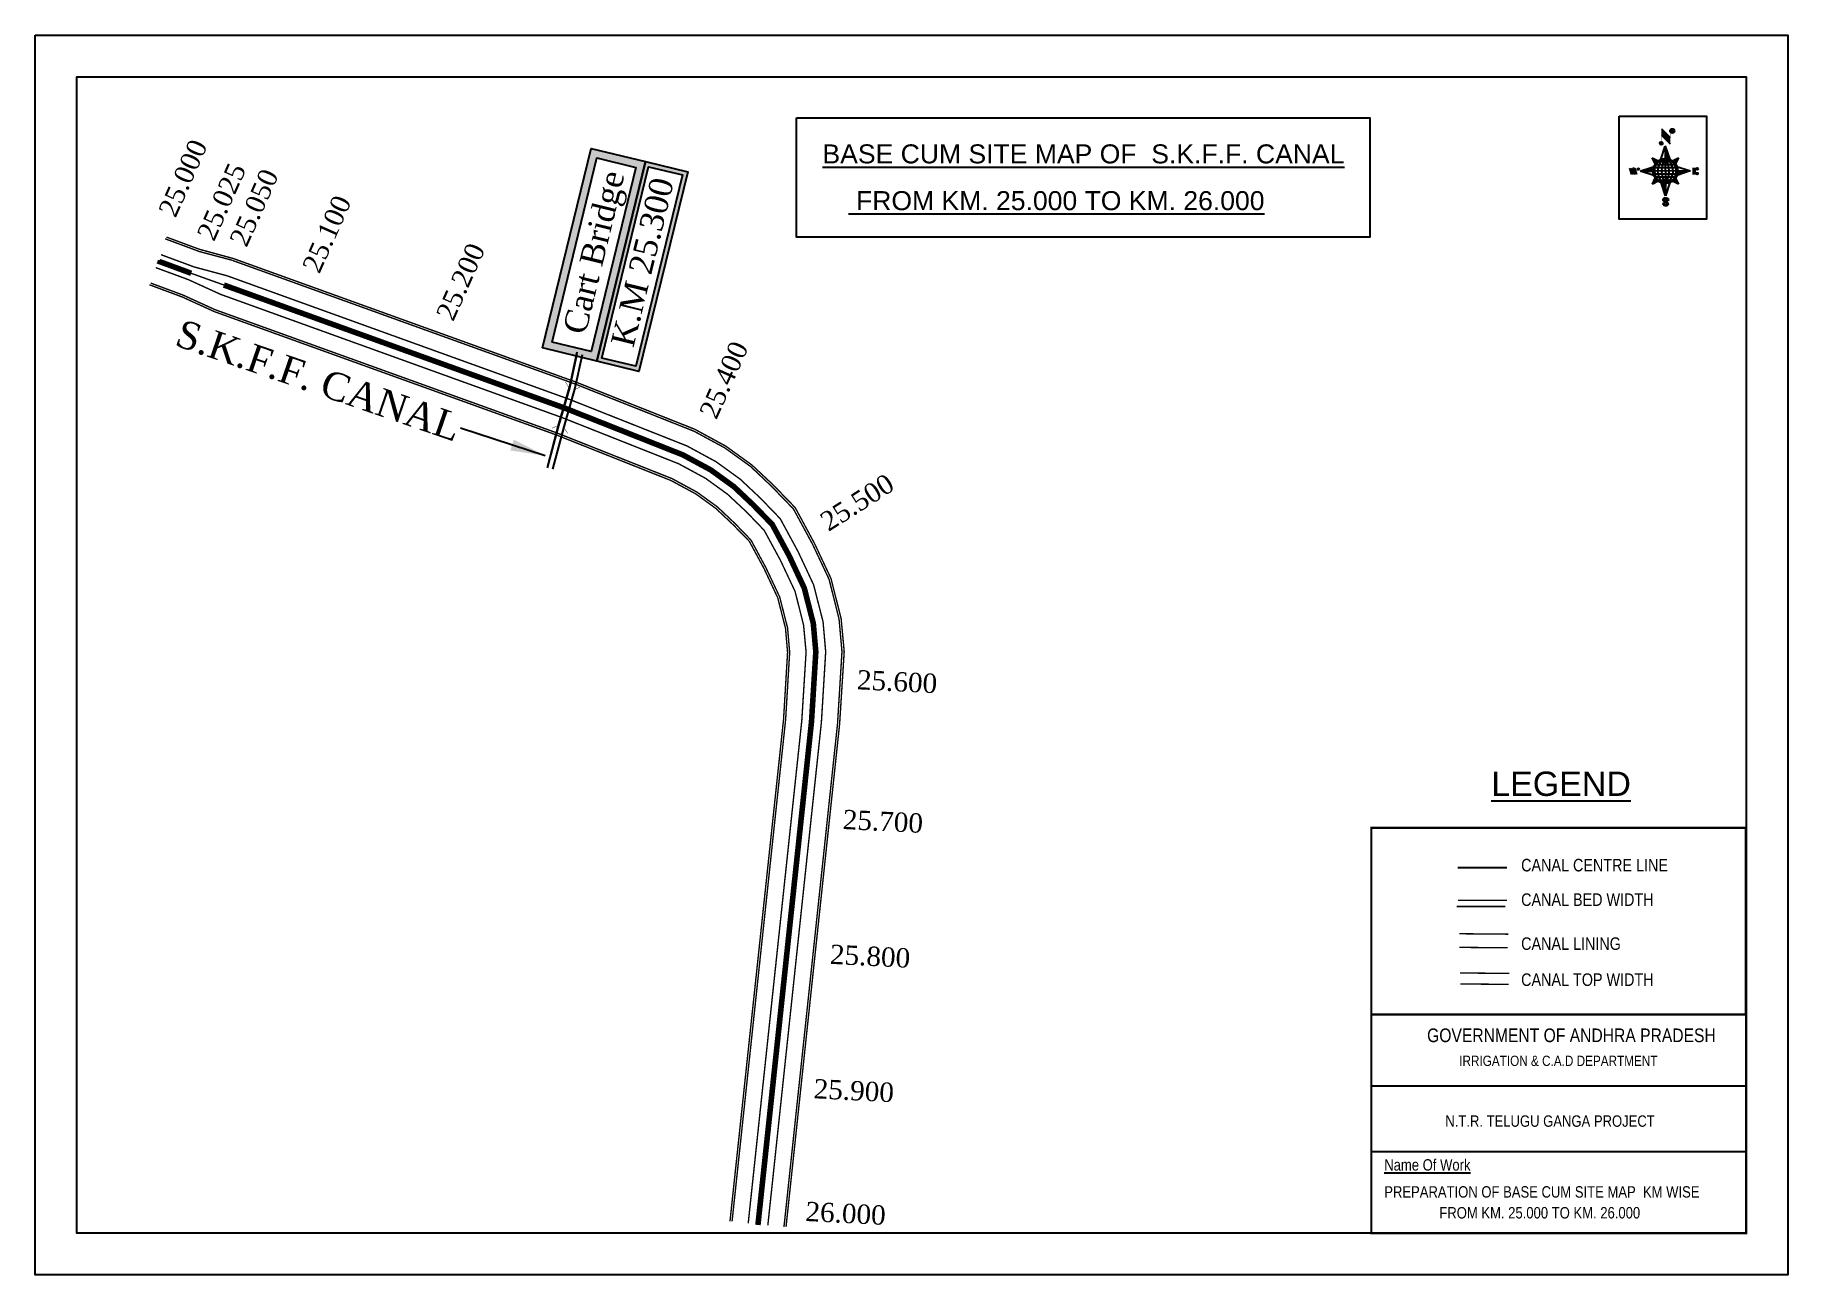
# Model space of a CAD drawing. Header units: inches. Extents: x 15 to 1275, y 8 to 899.
import ezdxf
from ezdxf.enums import TextEntityAlignment as Align

# ---------------------------------------------------------------- set-up
doc = ezdxf.new("R2010")
doc.units = ezdxf.units.IN
doc.header["$MEASUREMENT"] = 0
doc.linetypes.add('ACAD_ISO03W100', pattern=[30, 12, -18])
for name, color, linetype in [('AQUADUCT', 1, 'Continuous'), ('bed with', 5, 'Continuous'), ('BLOCK', 7, 'Continuous'), ('bord', 1, 'Continuous'), ('C LINE COO', 6, 'Continuous'), ('cahnige', 7, 'Continuous'), ('FRAME 025', 7, 'Continuous'), ('laying', 4, 'Continuous'), ('lining', 4, 'Continuous'), ('ROAD', 6, 'Continuous'), ('SLB', 11, 'Continuous'), ('TABLE', 7, 'Continuous'), ('TEXT', 7, 'Continuous'), ('TITLEBLOCK', 7, 'Continuous'), ('top of bund', 1, 'Continuous'), ('V', 6, 'Continuous'), ('ZSTU', 7, 'Continuous')]:
    doc.layers.add(name, color=color, linetype=linetype)
doc.styles.add('5mm', font='times.ttf', dxfattribs={"height": 3})
doc.styles.add('A', font='arial.ttf')
doc.styles.add('ARIALN', font='ARIALN.TTF')
doc.styles.get("Standard").update_dxf_attribs({"font": 'arial.ttf'})
doc.dimstyles.get("Standard").update_dxf_attribs({"dimtxt": 0.18, "dimasz": 0.18, "dimexe": 0.18, "dimexo": 0.0625, "dimgap": 0.09, "dimtad": 0, "dimtih": 1, "dimtoh": 1, "dimdec": 4, "dimzin": 0, "dimdsep": 46, "dimtxsty": 'Standard', "dimcen": 0.09, "dimadec": 0, "dimazin": 0, "dimtfac": 1, "dimtdec": 4, "dimtofl": 0, "dimtmove": 0, "dimatfit": 3, "dimfxl": 1, "dimtolj": 1, "dimtzin": 0, "dimarcsym": 0})
pattern_1 = [(267.297113149, (-8720374.938, 50637915.138), (10.5367255337, -0.497431438), [])]
pattern_2 = [(357.297113149, (-8720374.938, 50637915.138), (0.497431438, 10.5367255337), [])]

# ---------------------------------------------------------------- blocks, each defined once
blk = doc.blocks.new('FGDFGDFG6YURT')
at = {"layer": 'ROAD', "color": 1, "linetype": 'Continuous', "lineweight": 25}
for points in [[(386103.5, 1482907.4, 0), (386134.5, 1482913, 0), (386162.3, 1482917.4, 0), (386187, 1482923.1, 0)], [(386104.2, 1482903.5, 0), (386135.2, 1482909.2, 0), (386163.1, 1482913.6, 0), (386187.9, 1482919.3, 0)], [(386104.3, 1482907.7, 0), (386135.3, 1482913.3, 0), (386163.2, 1482917.7, 0), (386188, 1482923.4, 0)]]:
    blk.add_polyline3d(points, dxfattribs=at)
at = {"layer": 'SLB'}
for points, const_width in [([(386161.8, 1482917.9), (386162.2, 1482917.9), (386164.8, 1482922)], 0.3), ([(386134.6, 1482913.4), (386134.2, 1482913.4), (386130.6, 1482916.6)], 0.3), ([(386134.8, 1482908.7), (386134.5, 1482908.7), (386131.9, 1482904.6)], 0.3), ([(386134.6, 1482913.4), (386148.2, 1482915.4), (386161.8, 1482917.9)], 0.5), ([(386161.9, 1482914.1), (386148.3, 1482911.6), (386134.8, 1482908.7)], 0.5), ([(386162, 1482918.2), (386148.4, 1482915.7), (386134.9, 1482912.9)], 0.5), ([(386161.9, 1482914.1), (386162.2, 1482914), (386165.9, 1482910.9)], 0.3)]:
    blk.add_lwpolyline(points, dxfattribs=dict(at, const_width=const_width))
blk = doc.blocks.new('*X4')
at = {"color": 0, "linetype": 'Continuous'}
for p, q in [((6321.6, 240.5), (6322.3, 241.2)), ((6321.6, 240.3), (6322.3, 241)), ((6321.6, 240.1), (6322.3, 240.8)), ((6321.6, 239.9), (6322.4, 240.7)), ((6321.6, 239.8), (6322.4, 240.6)), ((6321.6, 239.6), (6322.5, 240.5)), ((6321.6, 239.4), (6322.5, 240.3)), ((6321.6, 239.2), (6322.6, 240.2)), ((6321.7, 239.1), (6322.6, 240.1)), ((6321.8, 240.8), (6322.4, 241.4)), ((6321.8, 239), (6322.7, 240)), ((6321.8, 239), (6322.8, 239.9)), ((6321.9, 238.9), (6322.9, 239.8)), ((6322, 238.8), (6323, 239.7)), ((6322.1, 241.3), (6322.4, 241.6)), ((6322.1, 238.7), (6323.1, 239.6)), ((6322.2, 238.6), (6323.1, 239.6)), ((6322.3, 238.5), (6323.2, 239.5)), ((6322.4, 238.5), (6323.3, 239.4)), ((6322.5, 238.4), (6323.4, 239.3)), ((6322.7, 238.4), (6323.6, 239.3)), ((6322.8, 238.3), (6323.7, 239.2)), ((6322.9, 238.3), (6323.8, 239.1)), ((6323.1, 238.2), (6323.9, 239.1)), ((6323.2, 238.2), (6324, 239)), ((6323.3, 238.2), (6324.2, 239)), ((6323.5, 238.1), (6324.3, 238.9)), ((6323.7, 238.1), (6324.4, 238.9)), ((6323.8, 238.1), (6324.6, 238.8)), ((6324.1, 238.2), (6324.7, 238.8)), ((6324.3, 238.3), (6324.9, 238.8)), ((6324.6, 238.3), (6325.1, 238.8)), ((6324.8, 238.4), (6325.2, 238.8)), ((6325.1, 238.5), (6325.4, 238.8)), ((6325.4, 238.6), (6325.6, 238.8))]:
    blk.add_line(p, q, dxfattribs=at)
blk = doc.blocks.new('*X3')
at = {"color": 0, "linetype": 'Continuous'}
for p, q in [((6324.4, 240.3), (6324.5, 240.4)), ((6324.6, 240.3), (6324.8, 240.5)), ((6324.7, 240.2), (6325, 240.5)), ((6324.8, 240.2), (6325.2, 240.6)), ((6325, 240.1), (6325.5, 240.6)), ((6325.1, 240.1), (6325.6, 240.6)), ((6325.2, 240), (6325.8, 240.6)), ((6325.3, 240), (6326, 240.6)), ((6325.4, 239.9), (6326.1, 240.6)), ((6325.5, 239.8), (6326.2, 240.5)), ((6325.6, 239.8), (6326.3, 240.5)), ((6325.7, 239.7), (6326.5, 240.4)), ((6325.9, 239.6), (6326.6, 240.3)), ((6326, 239.5), (6326.7, 240.3)), ((6326, 239.4), (6326.8, 240.2)), ((6326.1, 239.3), (6327, 240.2)), ((6326.2, 239.3), (6327.1, 240.1)), ((6326.3, 239.2), (6327.1, 240)), ((6326.4, 239.1), (6327.2, 239.9)), ((6326.5, 239), (6327.3, 239.8)), ((6326.5, 238.9), (6327.4, 239.7)), ((6326.6, 238.8), (6327.5, 239.6)), ((6326.7, 238.7), (6327.5, 239.5)), ((6326.8, 238.6), (6327.6, 239.4)), ((6326.8, 238.5), (6327.7, 239.3)), ((6326.8, 236.5), (6327.4, 237)), ((6326.9, 238.3), (6327.8, 239.2)), ((6326.9, 238.2), (6327.9, 239.1)), ((6326.9, 236.8), (6327.6, 237.4)), ((6327, 238.1), (6327.8, 239)), ((6327, 237.9), (6327.8, 238.8)), ((6327, 237.8), (6327.8, 238.6)), ((6327, 237.6), (6327.8, 238.4)), ((6327, 237.4), (6327.8, 238.2)), ((6327, 237.3), (6327.8, 238)), ((6327, 237.1), (6327.8, 237.9))]:
    blk.add_line(p, q, dxfattribs=at)
blk = doc.blocks.new('H')
at = {"layer": 'bord', "extrusion": (0.000427885, 0.004792, 0.999988)}
h = blk.add_hatch(dxfattribs=at)
h.set_pattern_fill('LINE', color=8, scale=84.387686, angle=-2.7029, style=0)
h.set_pattern_definition(pattern_2)
h.paths.add_polyline_path([(-492, 786, -0.090992), (-448, 775), (-486, 912)])
h = blk.add_hatch(dxfattribs=at)
h.set_pattern_fill('LINE', color=8, scale=84.387686, angle=-92.7029, style=0)
h.set_pattern_definition(pattern_1)
h.paths.add_polyline_path([(-625, 665, -0.090992), (-615, 710), (-751, 671)])
h = blk.add_hatch(dxfattribs=at)
h.set_pattern_fill('LINE', color=8, scale=84.387686, angle=-92.7029, style=0)
h.set_pattern_definition(pattern_1)
h.paths.add_polyline_path([(-246, 647), (-372, 653, -0.090992), (-382, 609)])
h = blk.add_hatch(dxfattribs=at)
h.set_pattern_fill('LINE', color=8, scale=84.387686, angle=-2.7029, style=0)
h.set_pattern_definition(pattern_2)
h.paths.add_polyline_path([(-504, 533, -0.090992), (-549, 543), (-510, 406)])
for p, q in [((-516, 1087, -1217), (-432, 994, -1217)), ((-538, 774, -1216), (-487, 906, -1216)), ((-519, 1020, -1217), (-435, 927, -1216)), ((-487, 906, -1216), (-493, 780, -1216)), ((-487, 906, -1216), (-448, 769, -1216)), ((-627, 794, -1216), (-567, 760, -1216)), ((-627, 794, -1216), (-584, 747, -1215)), ((-599, 731, -1215), (-627, 794, -1216)), ((-421, 753, -1216), (-359, 781, -1216)), ((-359, 781, -1216), (-405, 739, -1216)), ((-359, 781, -1216), (-392, 721, -1215)), ((-865, 701, -1215), (-847, 638, -1215)), ((-847, 700, -1215), (-829, 637, -1215)), ((-829, 699, -1215), (-811, 636, -1215)), ((-829, 699, -1215), (-811, 698, -1215)), ((-811, 698, -1215), (-794, 635, -1215)), ((-752, 665, -1215), (-615, 704, -1215)), ((-752, 665, -1215), (-625, 659, -1215)), ((-619, 614, -1215), (-752, 665, -1215)), ((-639, 526, -1214), (-606, 585, -1215)), ((-639, 526, -1214), (-593, 568, -1215)), ((-577, 553, -1215), (-639, 526, -1214)), ((-371, 513, -1214), (-431, 546, -1215)), ((-371, 513, -1214), (-414, 560, -1215)), ((-399, 576, -1215), (-371, 513, -1214)), ((-246, 641, -1215), (-383, 603, -1215)), ((-379, 693, -1215), (-246, 641, -1215)), ((-373, 647, -1215), (-246, 641, -1215)), ((-213, 669, -1215), (-217, 601, -1215)), ((-197, 600, -1215), (-194, 668, -1215)), ((-511, 400, -1214), (-549, 537, -1214)), ((-460, 533, -1215), (-511, 400, -1214)), ((-505, 527, -1214), (-511, 400, -1214))]:
    blk.add_line(p, q, dxfattribs=at)
at = {"layer": 'bord', "color": 8, "linetype": 'ByBlock', "extrusion": (0.000427885, 0.004792, 0.999988)}
for p, q in [((-386, 711, -1215), (-605, 722, -1215)), ((-411, 744, -1216), (-578, 752, -1216)), ((-493, 780, -1216), (-505, 527, -1214)), ((-373, 647, -1215), (-625, 659, -1215)), ((-378, 616, -1215), (-623, 628, -1215)), ((-375, 679, -1215), (-620, 691, -1215)), ((-392, 585, -1215), (-611, 595, -1215)), ((-420, 555, -1215), (-587, 562, -1215))]:
    blk.add_line(p, q, dxfattribs=at)
at = {"layer": 'bord', "extrusion": (0.000427885, 0.004792, 0.999988), "elevation": -1212}
for points, const_width in [([(-522, 960), (-516, 1093)], 1.61), ([(-434, 933), (-428, 1066)], 1.61), ([(-870, 707), (-846, 706)], 0.642), ([(-829, 643), (-855, 644)], 0.642), ([(-829, 643), (-821, 678)], 0.642), ([(-811, 642), (-784, 641)], 0.642), ([(-793, 641), (-782, 694)], 0.642), ([(-177, 605), (-226, 607)], 0.706), ([(-223, 676), (-174, 673)], 0.706), ([(-195, 645), (-185, 644)], 0.706)]:
    blk.add_lwpolyline(points, dxfattribs=dict(at, const_width=const_width))
for points, const_width in [([(-414, 1073, 1), (-398, 1058, 1)], 22.3), ([(-530, 950, 1), (-520, 939, 1)], 14.8), ([(-776, 697, 1), (-769, 690, 1)], 8.9), ([(-180, 618, 1), (-173, 611, 1)], 9.79), ([(-178, 667, 1), (-171, 660, 1)], 9.79), ([(-490, 362, 1), (-498, 369, 1)], 11.1), ([(-525, 322, 1), (-533, 329, 1)], 11.1)]:
    blk.add_lwpolyline(points, format="xyb", close=True, dxfattribs=dict(at, const_width=const_width))
for points in [[(-537, 317), (-531, 310), (-520, 307), (-505, 307), (-494, 310), (-486, 318), (-487, 326), (-491, 333), (-494, 336), (-503, 341), (-522, 347), (-530, 352), (-534, 355), (-537, 363), (-537, 373), (-530, 381), (-520, 384), (-504, 384), (-493, 380), (-487, 373)], [(-522, 348), (-526, 354), (-528, 361), (-528, 371), (-526, 375), (-521, 381), (-515, 384)], [(-505, 307), (-499, 312), (-497, 319), (-497, 327), (-501, 335), (-509, 343)]]:
    blk.add_lwpolyline(points, dxfattribs=at)
at = {"layer": 'bord', "extrusion": (0.000427885, 0.004792, 0.999988)}
for centre, radius in [((-406, 1065, -1212), 22.3), ((-525, 944, -1212), 14.8), ((-498, 659, -1212), 127), ((-773, 694, -1212), 8.9), ((-177, 615, -1212), 9.79), ((-174, 663, -1212), 9.79), ((-494, 365, -1212), 11.1), ((-529, 325, -1212), 11.1)]:
    blk.add_circle(centre, radius, dxfattribs=at)
at = {"layer": 'bord', "color": 8, "linetype": 'ByBlock', "extrusion": (0.000427885, 0.004792, 0.999988)}
for centre, radius, start, end in [((-482, 658, -1212), 128, 94.9254, 259.6691), ((-437, 656, -1212), 141, 113.2864, 241.308), ((-316, 651, -1212), 222, 142.5892, 212.0053), ((-560, 662, -1212), 141, 293.2864, 61.308), ((-681, 668, -1212), 222, 322.5892, 32.0053), ((-515, 660, -1212), 128, 274.9254, 79.6691)]:
    blk.add_arc(centre, radius, start, end, dxfattribs=at)
at = {"layer": 'bord', "extrusion": (0.000427885, 0.004792, 0.999988)}
for points in [[(-516, 1093, -1212), (-431, 1000, -1212), (-519, 1026, -1212), (-434, 933, -1212)], [(-864, 707, -1212), (-846, 706, -1212), (-846, 644, -1212), (-829, 643, -1212)], [(-829, 705, -1212), (-811, 704, -1212), (-811, 642, -1212), (-793, 641, -1212)], [(-193, 674, -1212), (-197, 606, -1212), (-213, 675, -1212), (-216, 607, -1212)]]:
    blk.add_solid(points, dxfattribs=at)
at = {"layer": 'bord', "extrusion": (0.000427885, 0.004792, 0.999988), "xscale": 7.977342409717546, "yscale": 7.977342408231451, "zscale": 7.977342408476333, "rotation": 138.0840426661453}
for name, p in [('*X3', (38301, -31929, -1212)), ('*X4', (38314, -31951, -1212))]:
    blk.add_blockref(name, p, dxfattribs=at)
blk = doc.blocks.new('KKKK')
at = {"layer": 'cahnige', "color": 1, "style": '5mm'}
blk.add_text('S.K.F.F. CANAL', height=20, rotation=19.1758, dxfattribs=at).set_placement((317677.4, 1602113.8))
at = {"layer": 'ZSTU', "color": 1}
blk.add_leader([(317936.6, 1602216.4), (317876.5, 1602194.2)], dimstyle='Standard', override={"dimasz": 25, "dimgap": 0.09, "dimtad": 0}, dxfattribs=at)

msp = doc.modelspace()

# ---------------------------------------------------------------- hatches: boundary and pattern name
at = {"layer": 'C LINE COO'}
h = msp.add_hatch(color=135, dxfattribs=at)
h.set_gradient(color1=(141, 177, 78), color2=(107, 135, 59), one_color=1, tint=0.38)
h.paths.add_polyline_path([(387.1, 678.4), (419.4, 810.7), (447.4, 803.9), (415.1, 671.6)], flags=16)
h.paths.add_polyline_path([(380.2, 674.2), (415.2, 817.6), (454.3, 808.1), (419.3, 664.7)])
h = msp.add_hatch(color=200, dxfattribs=at)
h.paths.add_polyline_path([(422.9, 666.9), (456.5, 804.4), (480.9, 798.5), (447.3, 661)], flags=16)
h.paths.add_polyline_path([(419.3, 664.7), (454.3, 808.1), (484.6, 800.7), (449.6, 657.3)])

# ---------------------------------------------------------------- linework, layer by layer
at = {"linetype": 'ByBlock'}
for points in [[(15.5, 899), (1275.5, 899), (1275.5, 8), (15.5, 8)], [(1245.5, 38), (45.5, 38), (45.5, 869), (1245.5, 869)]]:
    msp.add_lwpolyline(points, close=True, dxfattribs=at)
at = {"linetype": 'ByBlock', "elevation": -0.1}
msp.add_lwpolyline([(1154.2, 840.8), (1216.9, 840.8), (1216.9, 766.7), (1154.2, 766.7)], close=True, dxfattribs=at)
at = {"layer": 'bed with', "const_width": 1}
for points in [[(126, 723.1), (123.7, 724), (102.5, 731.8), (102.2, 731.9)], [(129.4, 732.5), (127.1, 733.4), (106, 741.2), (105.9, 741.2)], [(542.2, 43.6), (580.7, 405), (583.8, 455.8), (581.9, 477.4), (575.1, 504), (563.9, 527.9), (551.1, 551.5), (536.7, 566.4), (522.3, 579.9), (505, 592.4), (484.2, 603.7), (399.4, 637.3), (153.6, 726)], [(528.1, 45.1), (566.6, 406.1), (569.7, 455.6), (567.9, 475), (561.8, 499.2), (551.3, 521.5), (539.6, 543.1), (526.8, 556.4), (513.3, 569), (497.4, 580.5), (478.2, 590.9), (394.4, 624.1), (148.8, 712.7)], [(1073.5, 277.2), (1070.4, 277.3), (1038.2, 277.2)], [(1072.4, 272.8), (1070.3, 272.8), (1037.6, 272.8), (1037.3, 272.8)]]:
    msp.add_lwpolyline(points, dxfattribs=at)
at = {"layer": 'BLOCK', "color": 4}
for p in [(104.2, 736.5), (201, 701.4), (297.8, 666.5), (485.6, 594.9), (555.5, 528.7), (575.4, 434.5), (566.3, 336.8), (555.9, 239.3), (545.5, 141.8)]:
    msp.add_point(p, dxfattribs=at)
at = {"layer": 'C LINE COO', "color": 105}
for points in [[(380.2, 674.2), (415.2, 817.6), (454.3, 808.1), (419.3, 664.7)], [(387.1, 678.4), (419.4, 810.7), (447.4, 803.9), (415.1, 671.6)]]:
    msp.add_lwpolyline(points, close=True, dxfattribs=at)
at = {"layer": 'C LINE COO', "linetype": 'ACAD_ISO03W100', "ltscale": 0.05, "const_width": 1}
for points in [[(157.5, 737.1), (133.4, 743.5)], [(158.1, 738.4), (133.9, 745)], [(153.6, 726), (129.4, 732.5)], [(148.8, 712.7), (126, 723.1)], [(151.2, 719.4), (127.7, 727.8)], [(144.3, 700.3), (121.5, 710.7)], [(144.8, 701.7), (122, 712.1)]]:
    msp.add_lwpolyline(points, dxfattribs=at)
at = {"layer": 'C LINE COO', "const_width": 4}
for points in [[(127.7, 727.8), (125.4, 728.7), (104.2, 736.5), (104.1, 736.6)], [(535.1, 43.9), (573.6, 405.5), (576.7, 455.7), (574.9, 476.2), (568.4, 501.6), (557.6, 524.7), (545.4, 547.3), (531.7, 561.4), (517.8, 574.5), (501.2, 586.5), (481.2, 597.3), (396.9, 630.7), (151.2, 719.4)]]:
    msp.add_lwpolyline(points, dxfattribs=at)
at = {"layer": 'C LINE COO'}
msp.add_point((397.5, 630.5), dxfattribs=at)
at = {"layer": 'FRAME 025', "lineweight": -3, "const_width": 1.64}
for points in [[(976, 329.3), (1245.1, 329.3), (1245.1, 195.1), (976, 195.1)], [(976, 195.1), (1245.5, 195.1), (1245.5, 38), (976, 38)]]:
    msp.add_lwpolyline(points, close=True, dxfattribs=at)
for points in [[(976, 143.8), (1245.5, 143.8)], [(976, 96.6), (1245.5, 96.6)], [(976, 38), (1245.5, 38)]]:
    msp.add_lwpolyline(points, dxfattribs=at)
at = {"layer": 'lining', "const_width": 1}
for points in [[(133.4, 743.5), (131.1, 744.4), (110.1, 752.2), (108.9, 752.6)], [(553.8, 42.4), (592.3, 404), (595.5, 455.9), (593.4, 479.4), (586.2, 508), (574.3, 533.2), (560.6, 558.5), (544.9, 574.7), (529.8, 589), (511.2, 602.4), (489.2, 614.3), (403.6, 648.3), (157.6, 737)], [(122, 712.1), (119.6, 713), (98.6, 720.8)], [(516.5, 46.5), (555, 407.1), (557.9, 455.4), (556.4, 473), (550.7, 495.3), (540.8, 516.3), (530.1, 536.1), (518.6, 548), (505.9, 560), (491.2, 570.6), (473.3, 580.3), (390.3, 613.2), (144.8, 701.7)], [(1039.2, 253.2), (1063.9, 253), (1074.6, 252.9)], [(1039.2, 243.4), (1066, 243.2), (1074.1, 243.1)]]:
    msp.add_lwpolyline(points, dxfattribs=at)
at = {"layer": 'top of bund', "color": 1, "const_width": 1}
for points in [[(133.9, 745), (131.6, 745.8), (110.6, 753.6), (109.9, 753.8)], [(555.3, 42.6), (593.8, 403.8), (597.1, 456), (594.9, 479.6), (587.6, 508.5), (575.7, 533.8), (561.9, 559.4), (546, 575.8), (530.7, 590.1), (512, 603.6), (489.8, 615.7), (404.1, 649.7), (158.1, 738.4)], [(121.5, 710.7), (119.1, 711.6), (97.9, 719.5), (97.7, 719.5)], [(515, 46.5), (553.5, 407.2), (556.4, 455.4), (554.9, 472.8), (549.3, 494.7), (539.5, 515.6), (528.9, 535.2), (517.5, 546.9), (504.9, 558.8), (490.4, 569.3), (472.6, 578.9), (389.8, 611.8), (144.3, 700.3)]]:
    msp.add_lwpolyline(points, dxfattribs=at)
at = {"layer": 'top of bund', "const_width": 1}
for points in [[(1039.8, 225), (1064.3, 224.8), (1075.2, 224.7)], [(1074.8, 216.8), (1066.8, 216.9), (1039.9, 217.1)]]:
    msp.add_lwpolyline(points, dxfattribs=at)
at = {"layer": 'V', "color": 6, "const_width": 0.229}
msp.add_lwpolyline([(1073.4, 300.8), (1070.8, 300.9), (1038.2, 300.8)], dxfattribs=at)
at = {"layer": 'V', "color": 6}
msp.add_lwpolyline([(1038.2, 300.8), (1073.4, 300.8)], dxfattribs=at)
at = {"layer": 'ZSTU'}
msp.add_lwpolyline([(562.8, 839.6), (975, 839.6), (975, 753.8), (562.8, 753.8)], close=True, dxfattribs=at)
at = {"layer": 'ZSTU', "color": 200}
for points in [[(419.3, 664.7), (454.3, 808.1), (484.6, 800.7), (449.6, 657.3)], [(422.9, 666.9), (456.5, 804.4), (480.9, 798.5), (447.3, 661)]]:
    msp.add_lwpolyline(points, close=True, dxfattribs=at)

# ---------------------------------------------------------------- block references
at = {"layer": 'AQUADUCT', "color": 1, "xscale": 0.0703495379661093, "yscale": 0.07034953800030053, "zscale": 0.07034953795990817, "rotation": 3.078330607406165}
msp.add_blockref('H', (1224.9, 757.3, 85.4), dxfattribs=at)
at = {"layer": 'laying', "color": 1, "linetype": 'ByBlock', "rotation": 64.8965754466179}
msp.add_blockref('FGDFGDFG6YURT', (1179415.2, -978174.2), dxfattribs=at)
at = {"layer": 'ZSTU', "rotation": 321.8249655720488}
msp.add_blockref('KKKK', (-1239831.5, -1062441.9), dxfattribs=at)

# ---------------------------------------------------------------- texts
at = {"layer": 'cahnige', "style": '5mm'}
for s, rotation, p in [('25.000', 66.0526, (116.4, 767.1)), ('25.025', 66.0526, (144.1, 750.1)), ('25.050', 66.0526, (167.5, 745.9)), ('25.100', 66.0526, (219.8, 726.9)), ('25.200', 66.0526, (316, 692.6)), ('25.400', 66.0526, (505.2, 622.1)), ('25.500', 32.5456, (585.8, 541.9)), ('25.600', 357.1412, (606, 428.9)), ('25.700', 357.1412, (595.8, 328.5)), ('25.800', 357.1412, (586.6, 231.6)), ('25.900', 357.1412, (574.9, 135)), ('26.000', 357.1412, (569, 46.8))]:
    msp.add_text(s, height=13.88, rotation=rotation, dxfattribs=at).set_placement(p)
at = {"layer": 'TABLE', "extrusion": (0.000201441, 0.004807, 0.999988), "style": 'A'}
msp.add_text('%%ULEGEND', height=17.48, rotation=359.9999, dxfattribs=at).set_placement((1112.4, 361, 2), align=Align.MIDDLE)
at = {"layer": 'TEXT', "color": 6}
for s, p in [('%%UBASE CUM SITE MAP OF  S.K.F.F. CANAL', (581.5, 806.8)), ('%%U FROM KM. 25.000 TO KM. 26.000', (600.3, 773.2))]:
    msp.add_text(s, height=13.655, dxfattribs=at).set_placement(p)
at = {"layer": 'TITLEBLOCK', "extrusion": (0.000201441, 0.004807, 0.999988), "style": 'ARIALN'}
for s, height, p in [('CANAL CENTRE LINE', 9.013, (1083.7, 298, 1.7)), ('CANAL BED WIDTH', 9.013, (1083.7, 273.2, 1.5)), ('CANAL LINING', 9.013, (1083.7, 241.6, 1.4)), ('CANAL TOP WIDTH', 9.013, (1083.7, 215.7, 1.3)), ('GOVERNMENT OF ANDHRA PRADESH ', 9.822, (1016.1, 175.3, -0.2)), ('IRRIGATION & C.A.D DEPARTMENT', 7.366, (1039.2, 158.2, -0.2)), ('N.T.R. TELUGU GANGA PROJECT', 8.185, (1029.2, 114.5, -0.2)), ('%%UName Of Work', 8.185, (985.3, 83, -0.4)), ('PREPARATION OF BASE CUM SITE MAP  KM WISE', 8.185, (985.3, 63.6, -0.4))]:
    msp.add_text(s, height=height, rotation=359.9999, dxfattribs=at).set_placement(p)
at = {"layer": 'TITLEBLOCK', "style": 'ARIALN'}
msp.add_text(' FROM KM. 25.000 TO KM. 26.000', height=8.185, rotation=359.9999, dxfattribs=at).set_placement((1022.3, 48.6))
at = {"layer": 'ZSTU', "style": '5mm'}
for s, height, p in [('Cart Bridge', 16.843, (411, 683)), ('K.M 25.300', 16.84, (445.5, 673.8))]:
    msp.add_text(s, height=height, rotation=76.2794, dxfattribs=at).set_placement(p)

doc.saveas('drawing.dxf')
